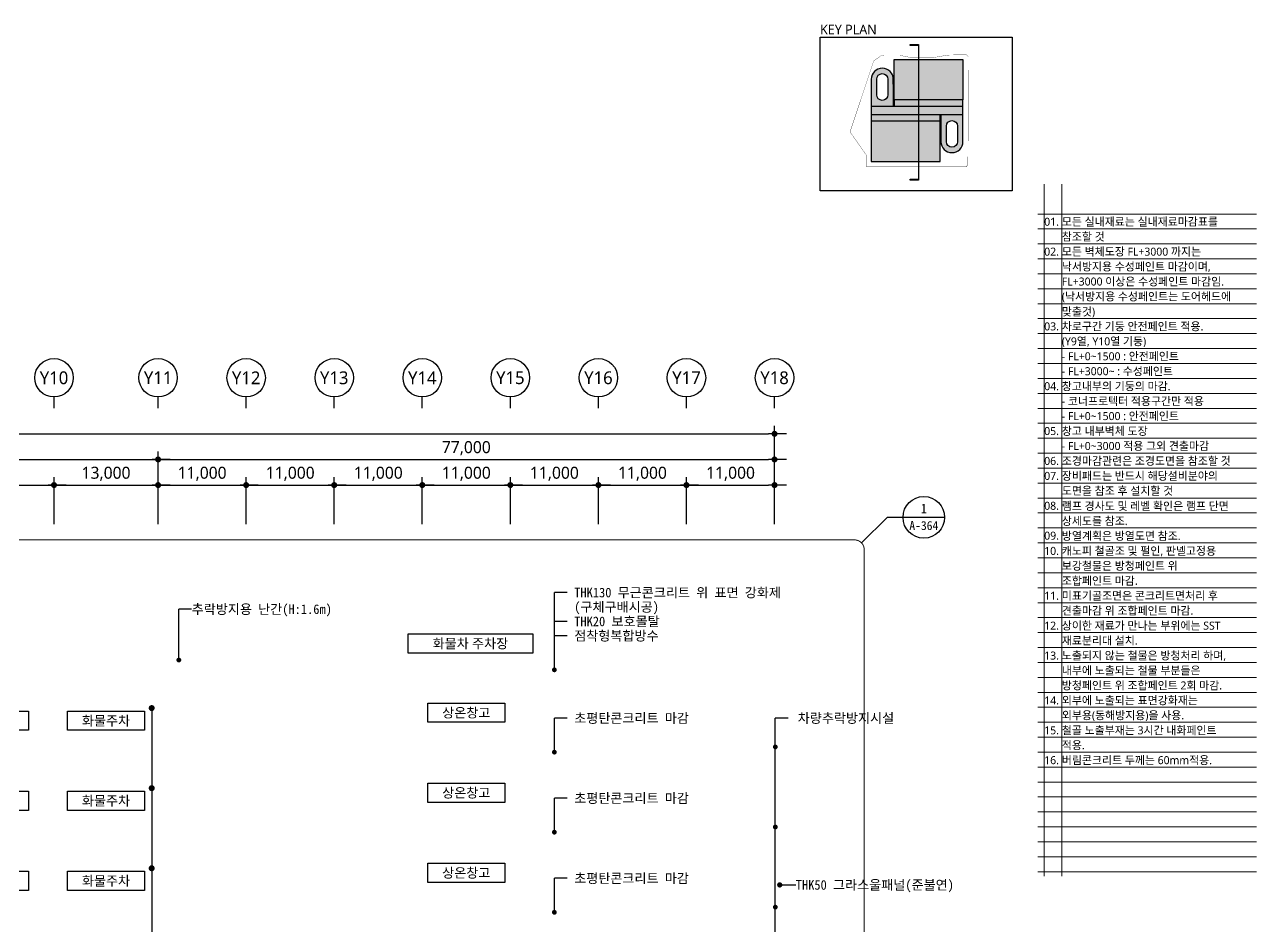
# Model space of a CAD drawing. Header units: millimetres. Extents: x -408440 to 245560, y -226171 to -13195.
# Drawn here: x 91702 to 245560, y -125796 to -13195 of the extents above; entities that cross this region are included whole.
import ezdxf
from ezdxf.enums import TextEntityAlignment as Align

# ---------------------------------------------------------------- set-up
doc = ezdxf.new("R2010")
doc.units = ezdxf.units.MM
doc.header["$LTSCALE"] = 5
doc.header["$MEASUREMENT"] = 0
doc.linetypes.add('DASHDOTX2', pattern=[2, 1, -0.5, 0, -0.5])
doc.linetypes.add('PHANTOM', pattern=[63.5, 31.75, -6.35, 6.35, -6.35, 6.35, -6.35])
doc.layers.get('0').update_dxf_attribs({"linetype": 'CONTINUOUS'})
for name, color, linetype, lineweight in [('A-AXIS-BUBL', 7, 'CONTINUOUS', 25), ('A-BOND-LIN1', 4, 'DASHDOTX2', 25), ('A-DIMS', 7, 'CONTINUOUS', 25), ('A-MKXS-LEAD', 7, 'CONTINUOUS', 25), ('A-MKXS-MAK2', 3, 'DASHDOTX2', 25), ('A-MKXS-TEXT1', 3, 'CONTINUOUS', 25), ('A-MKXS-TEXT2', 7, 'CONTINUOUS', 25), ('A-MKXX-NAME', 3, 'CONTINUOUS', 25), ('A-MKXX-SYMB', 7, 'CONTINUOUS', 25), ('A-XXXX-TXT2', 3, 'CONTINUOUS', 25)]:
    doc.layers.add(name, color=color, linetype=linetype, lineweight=lineweight)
doc.layers.add('A-XXXX-NPLT', color=144, linetype='CONTINUOUS', lineweight=15, plot=False)
doc.layers.add('색상', color=7, linetype='CONTINUOUS')
doc.styles.add('HY울릉도L', font='')
doc.styles.add('돋움체', font='')
doc.styles.add('맑은 고딕', font='malgun.ttf')
doc.styles.add('맑은고딕', font='malgun.ttf')
doc.styles.get('HY울릉도L').set_extended_font_data('HY울릉도L')
doc.styles.get('돋움체').set_extended_font_data('DotumChe')
doc.dimstyles.new('CDIM', dxfattribs={"dimtxt": 3, "dimasz": 1.5, "dimexe": 2, "dimexo": 1, "dimgap": 1, "dimtad": 1, "dimdec": 0, "dimrnd": 0.5, "dimzin": 0, "dimdsep": 32, "dimlunit": 6, "dimtxsty": 'HY울릉도L', "dimblk1": '_CIDOT', "dimblk2": '_CIDOT', "dimsah": 1, "dimcen": 5.5, "dimclrd": 2, "dimclre": 2, "dimclrt": 7, "dimadec": 0, "dimazin": 0, "dimtfac": 1, "dimtdec": 0, "dimtix": 1, "dimtmove": 2, "dimatfit": 1, "dimldrblk": '_CIDOT', "dimfxl": 1, "dimtolj": 1, "dimtzin": 0, "dimlwd": -1, "dimarcsym": 0})

# ---------------------------------------------------------------- blocks, each defined once
blk = doc.blocks.new('_CIDOT')
at = {"color": 0, "linetype": 'ByBlock'}
blk.add_line((2, 0), (-1, 0), dxfattribs=at)
at = {"color": 0, "linetype": 'ByBlock', "const_width": 0.5}
blk.add_lwpolyline([(-0.25, 0, 1), (0.25, 0, 1)], format="xyb", close=True, dxfattribs=at)
blk = doc.blocks.new('*D34')
at = {"layer": 'A-DIMS', "lineweight": -2, "transparency": 16777216}
for p, q in [((79373, -75590), (79373, -69690)), ((95373, -75590), (95373, -69690))]:
    blk.add_line(p, q, dxfattribs=at)
at = {"layer": 'A-DIMS', "transparency": 16777216}
blk.add_line((80123, -70690), (94623, -70690), dxfattribs=at)
at = {"layer": 'A-DIMS', "transparency": 16777216, "xscale": 750, "yscale": 750, "zscale": 750, "rotation": 180}
blk.add_blockref('_CIDOT', (79373, -70690), dxfattribs=at)
at = {"layer": 'A-DIMS', "transparency": 16777216, "xscale": 750, "yscale": 750, "zscale": 750}
blk.add_blockref('_CIDOT', (95373, -70690), dxfattribs=at)
at = {"layer": 'A-DIMS', "color": 3, "transparency": 16777216, "insert": (87373, -69285), "char_height": 1500, "attachment_point": 5, "style": '맑은고딕'}
blk.add_mtext('\\A1;16,000', dxfattribs=at)
blk = doc.blocks.new('*D35')
at = {"layer": 'A-DIMS', "lineweight": -2, "transparency": 16777216}
for p, q in [((95373, -75590), (95373, -69690)), ((108373, -75590), (108373, -69690))]:
    blk.add_line(p, q, dxfattribs=at)
at = {"layer": 'A-DIMS', "transparency": 16777216}
blk.add_line((96123, -70690), (107623, -70690), dxfattribs=at)
at = {"layer": 'A-DIMS', "transparency": 16777216, "xscale": 750, "yscale": 750, "zscale": 750, "rotation": 180}
blk.add_blockref('_CIDOT', (95373, -70690), dxfattribs=at)
at = {"layer": 'A-DIMS', "transparency": 16777216, "xscale": 750, "yscale": 750, "zscale": 750}
blk.add_blockref('_CIDOT', (108373, -70690), dxfattribs=at)
at = {"layer": 'A-DIMS', "color": 3, "transparency": 16777216, "insert": (101873, -69285), "char_height": 1500, "attachment_point": 5, "style": '맑은고딕'}
blk.add_mtext('\\A1;13,000', dxfattribs=at)
blk = doc.blocks.new('*D36')
at = {"layer": 'A-DIMS', "lineweight": -2, "transparency": 16777216}
for p, q in [((108373, -75590), (108373, -69690)), ((119373, -75590), (119373, -69690))]:
    blk.add_line(p, q, dxfattribs=at)
at = {"layer": 'A-DIMS', "transparency": 16777216}
blk.add_line((109123, -70690), (118623, -70690), dxfattribs=at)
at = {"layer": 'A-DIMS', "transparency": 16777216, "xscale": 750, "yscale": 750, "zscale": 750, "rotation": 180}
blk.add_blockref('_CIDOT', (108373, -70690), dxfattribs=at)
at = {"layer": 'A-DIMS', "transparency": 16777216, "xscale": 750, "yscale": 750, "zscale": 750}
blk.add_blockref('_CIDOT', (119373, -70690), dxfattribs=at)
at = {"layer": 'A-DIMS', "color": 3, "transparency": 16777216, "insert": (113873, -69285), "char_height": 1500, "attachment_point": 5, "style": '맑은고딕'}
blk.add_mtext('\\A1;11,000', dxfattribs=at)
blk = doc.blocks.new('*D37')
at = {"layer": 'A-DIMS', "lineweight": -2, "transparency": 16777216}
for p, q in [((119373, -75590), (119373, -69690)), ((130373, -75590), (130373, -69690))]:
    blk.add_line(p, q, dxfattribs=at)
at = {"layer": 'A-DIMS', "transparency": 16777216}
blk.add_line((120123, -70690), (129623, -70690), dxfattribs=at)
at = {"layer": 'A-DIMS', "transparency": 16777216, "xscale": 750, "yscale": 750, "zscale": 750, "rotation": 180}
blk.add_blockref('_CIDOT', (119373, -70690), dxfattribs=at)
at = {"layer": 'A-DIMS', "transparency": 16777216, "xscale": 750, "yscale": 750, "zscale": 750}
blk.add_blockref('_CIDOT', (130373, -70690), dxfattribs=at)
at = {"layer": 'A-DIMS', "color": 3, "transparency": 16777216, "insert": (124873, -69285), "char_height": 1500, "attachment_point": 5, "style": '맑은고딕'}
blk.add_mtext('\\A1;11,000', dxfattribs=at)
blk = doc.blocks.new('*D38')
at = {"layer": 'A-DIMS', "lineweight": -2, "transparency": 16777216}
for p, q in [((130373, -75590), (130373, -69690)), ((141373, -75590), (141373, -69690))]:
    blk.add_line(p, q, dxfattribs=at)
at = {"layer": 'A-DIMS', "transparency": 16777216}
blk.add_line((131123, -70690), (140623, -70690), dxfattribs=at)
at = {"layer": 'A-DIMS', "transparency": 16777216, "xscale": 750, "yscale": 750, "zscale": 750, "rotation": 180}
blk.add_blockref('_CIDOT', (130373, -70690), dxfattribs=at)
at = {"layer": 'A-DIMS', "transparency": 16777216, "xscale": 750, "yscale": 750, "zscale": 750}
blk.add_blockref('_CIDOT', (141373, -70690), dxfattribs=at)
at = {"layer": 'A-DIMS', "color": 3, "transparency": 16777216, "insert": (135873, -69285), "char_height": 1500, "attachment_point": 5, "style": '맑은고딕'}
blk.add_mtext('\\A1;11,000', dxfattribs=at)
blk = doc.blocks.new('*D39')
at = {"layer": 'A-DIMS', "lineweight": -2, "transparency": 16777216}
for p, q in [((141373, -75590), (141373, -69690)), ((152373, -75590), (152373, -69690))]:
    blk.add_line(p, q, dxfattribs=at)
at = {"layer": 'A-DIMS', "transparency": 16777216}
blk.add_line((142123, -70690), (151623, -70690), dxfattribs=at)
at = {"layer": 'A-DIMS', "transparency": 16777216, "xscale": 750, "yscale": 750, "zscale": 750, "rotation": 180}
blk.add_blockref('_CIDOT', (141373, -70690), dxfattribs=at)
at = {"layer": 'A-DIMS', "transparency": 16777216, "xscale": 750, "yscale": 750, "zscale": 750}
blk.add_blockref('_CIDOT', (152373, -70690), dxfattribs=at)
at = {"layer": 'A-DIMS', "color": 3, "transparency": 16777216, "insert": (146873, -69285), "char_height": 1500, "attachment_point": 5, "style": '맑은고딕'}
blk.add_mtext('\\A1;11,000', dxfattribs=at)
blk = doc.blocks.new('*D40')
at = {"layer": 'A-DIMS', "lineweight": -2, "transparency": 16777216}
for p, q in [((152373, -75590), (152373, -69690)), ((163373, -75590), (163373, -69690))]:
    blk.add_line(p, q, dxfattribs=at)
at = {"layer": 'A-DIMS', "transparency": 16777216}
blk.add_line((153123, -70690), (162623, -70690), dxfattribs=at)
at = {"layer": 'A-DIMS', "transparency": 16777216, "xscale": 750, "yscale": 750, "zscale": 750, "rotation": 180}
blk.add_blockref('_CIDOT', (152373, -70690), dxfattribs=at)
at = {"layer": 'A-DIMS', "transparency": 16777216, "xscale": 750, "yscale": 750, "zscale": 750}
blk.add_blockref('_CIDOT', (163373, -70690), dxfattribs=at)
at = {"layer": 'A-DIMS', "color": 3, "transparency": 16777216, "insert": (157873, -69285), "char_height": 1500, "attachment_point": 5, "style": '맑은고딕'}
blk.add_mtext('\\A1;11,000', dxfattribs=at)
blk = doc.blocks.new('*D41')
at = {"layer": 'A-DIMS', "lineweight": -2, "transparency": 16777216}
for p, q in [((163373, -75590), (163373, -69690)), ((174373, -75590), (174373, -69690))]:
    blk.add_line(p, q, dxfattribs=at)
at = {"layer": 'A-DIMS', "transparency": 16777216}
blk.add_line((164123, -70690), (173623, -70690), dxfattribs=at)
at = {"layer": 'A-DIMS', "transparency": 16777216, "xscale": 750, "yscale": 750, "zscale": 750, "rotation": 180}
blk.add_blockref('_CIDOT', (163373, -70690), dxfattribs=at)
at = {"layer": 'A-DIMS', "transparency": 16777216, "xscale": 750, "yscale": 750, "zscale": 750}
blk.add_blockref('_CIDOT', (174373, -70690), dxfattribs=at)
at = {"layer": 'A-DIMS', "color": 3, "transparency": 16777216, "insert": (168873, -69285), "char_height": 1500, "attachment_point": 5, "style": '맑은고딕'}
blk.add_mtext('\\A1;11,000', dxfattribs=at)
blk = doc.blocks.new('*D42')
at = {"layer": 'A-DIMS', "lineweight": -2, "transparency": 16777216}
for p, q in [((174373, -75590), (174373, -69690)), ((185373, -75590), (185373, -69690))]:
    blk.add_line(p, q, dxfattribs=at)
at = {"layer": 'A-DIMS', "transparency": 16777216}
blk.add_line((175123, -70690), (184623, -70690), dxfattribs=at)
at = {"layer": 'A-DIMS', "transparency": 16777216, "xscale": 750, "yscale": 750, "zscale": 750, "rotation": 180}
blk.add_blockref('_CIDOT', (174373, -70690), dxfattribs=at)
at = {"layer": 'A-DIMS', "transparency": 16777216, "xscale": 750, "yscale": 750, "zscale": 750}
blk.add_blockref('_CIDOT', (185373, -70690), dxfattribs=at)
at = {"layer": 'A-DIMS', "color": 3, "transparency": 16777216, "insert": (179873, -69285), "char_height": 1500, "attachment_point": 5, "style": '맑은고딕'}
blk.add_mtext('\\A1;11,000', dxfattribs=at)
blk = doc.blocks.new('*D23')
at = {"layer": 'A-DIMS', "lineweight": -2, "transparency": 16777216}
for p, q in [((-10627, -75590), (-10627, -63290)), ((185373, -75590), (185373, -63290))]:
    blk.add_line(p, q, dxfattribs=at)
at = {"layer": 'A-DIMS', "transparency": 16777216}
blk.add_line((-9877, -64290), (184623, -64290), dxfattribs=at)
at = {"layer": 'A-DIMS', "transparency": 16777216, "xscale": 750, "yscale": 750, "zscale": 750, "rotation": 180}
blk.add_blockref('_CIDOT', (-10627, -64290), dxfattribs=at)
at = {"layer": 'A-DIMS', "transparency": 16777216, "xscale": 750, "yscale": 750, "zscale": 750}
blk.add_blockref('_CIDOT', (185373, -64290), dxfattribs=at)
at = {"layer": 'A-DIMS', "color": 3, "transparency": 16777216, "insert": (87373, -62885), "char_height": 1500, "attachment_point": 5, "style": '맑은고딕'}
blk.add_mtext('\\A1;196,000', dxfattribs=at)
blk = doc.blocks.new('*D25')
at = {"layer": 'A-DIMS', "lineweight": -2, "transparency": 16777216}
for p, q in [((66373, -75590), (66373, -66490)), ((108373, -75590), (108373, -66490))]:
    blk.add_line(p, q, dxfattribs=at)
at = {"layer": 'A-DIMS', "transparency": 16777216}
blk.add_line((67123, -67490), (107623, -67490), dxfattribs=at)
at = {"layer": 'A-DIMS', "transparency": 16777216, "xscale": 750, "yscale": 750, "zscale": 750, "rotation": 180}
blk.add_blockref('_CIDOT', (66373, -67490), dxfattribs=at)
at = {"layer": 'A-DIMS', "transparency": 16777216, "xscale": 750, "yscale": 750, "zscale": 750}
blk.add_blockref('_CIDOT', (108373, -67490), dxfattribs=at)
at = {"layer": 'A-DIMS', "color": 3, "transparency": 16777216, "insert": (87373, -66089), "char_height": 1500, "attachment_point": 5, "style": '맑은고딕'}
blk.add_mtext('\\A1;42,000', dxfattribs=at)
blk = doc.blocks.new('*D26')
at = {"layer": 'A-DIMS', "lineweight": -2, "transparency": 16777216}
for p, q in [((108373, -75590), (108373, -66490)), ((185373, -75590), (185373, -66490))]:
    blk.add_line(p, q, dxfattribs=at)
at = {"layer": 'A-DIMS', "transparency": 16777216}
blk.add_line((109123, -67490), (184623, -67490), dxfattribs=at)
at = {"layer": 'A-DIMS', "transparency": 16777216, "xscale": 750, "yscale": 750, "zscale": 750, "rotation": 180}
blk.add_blockref('_CIDOT', (108373, -67490), dxfattribs=at)
at = {"layer": 'A-DIMS', "transparency": 16777216, "xscale": 750, "yscale": 750, "zscale": 750}
blk.add_blockref('_CIDOT', (185373, -67490), dxfattribs=at)
at = {"layer": 'A-DIMS', "color": 3, "transparency": 16777216, "insert": (146873, -66089), "char_height": 1500, "attachment_point": 5, "style": '맑은고딕'}
blk.add_mtext('\\A1;77,000', dxfattribs=at)
blk = doc.blocks.new('횡단면도_실명')
at = {"layer": 'A-MKXS-LEAD'}
blk.add_line((308668, 77868), (310668, 77868), dxfattribs=at)
at = {"layer": 'A-MKXS-LEAD', "const_width": 320}
blk.add_lwpolyline([(308834, 77885, -1), (308502, 77851, -1)], format="xyb", close=True, dxfattribs=at)
at = {"layer": 'A-MKXX-SYMB'}
for points in [[(277838, 106813), (262237, 106813), (262237, 109213), (277838, 109213)], [(274312, 98175), (264712, 98175), (264712, 100575), (274312, 100575)], [(214813, 97175), (205212, 97175), (205212, 99575), (214813, 99575)], [(229313, 97175), (219712, 97175), (219712, 99575), (229313, 99575)], [(214813, 87175), (205212, 87175), (205212, 89575), (214813, 89575)], [(229313, 87175), (219712, 87175), (219712, 89575), (229313, 89575)], [(274312, 88175), (264712, 88175), (264712, 90575), (274312, 90575)], [(274312, 78175), (264712, 78175), (264712, 80575), (274312, 80575)], [(214813, 77175), (205212, 77175), (205212, 79575), (214813, 79575)], [(229313, 77175), (219712, 77175), (219712, 79575), (229313, 79575)]]:
    blk.add_lwpolyline(points, close=True, dxfattribs=at)
at = {"layer": 'A-MKXS-TEXT1', "style": '돋움체'}
blk.add_text('THK50 그라스울패널(준불연)', height=1200, dxfattribs=at).set_placement((310668, 77868), align=Align.MIDDLE_LEFT)
at = {"layer": 'A-MKXX-NAME', "style": '맑은고딕'}
for s, p in [('화물차 주차장', (270038, 108013)), ('상온창고', (269512, 99375)), ('화물주차', (224513, 98375)), ('상온창고', (269512, 89375)), ('화물주차', (224513, 88375)), ('상온창고', (269512, 79375)), ('화물주차', (224513, 78375))]:
    blk.add_text(s, height=1200, dxfattribs=at).set_placement(p, align=Align.MIDDLE_CENTER)
blk = doc.blocks.new('0624 확대단면 표기-2')
at = {"layer": 'A-MKXS-MAK2', "linetype": 'Continuous'}
for p, q in [((271217, 148698), (267991, 145529)), ((278391, 148698), (271217, 148698))]:
    blk.add_line(p, q, dxfattribs=at)
at = {"layer": 'A-MKXS-MAK2', "ltscale": 1200, "const_width": 120}
blk.add_lwpolyline([(160343, 145880), (267143, 145880, -0.4142136), (268343, 144680), (268343, 43354, -0.4142136), (267143, 42154), (160343, 42154, -0.4142136), (159143, 43354), (159143, 144680, -0.4142136)], format="xyb", close=True, dxfattribs=at)
at = {"layer": 'A-MKXS-MAK2', "linetype": 'Continuous'}
blk.add_circle((275791, 148698), 2600, dxfattribs=at)
at = {"layer": 'A-MKXS-TEXT2', "style": '돋움체'}
for s, height, p in [('1', 1200, (275791, 149800)), ('A-364', 1120, (275791, 147668))]:
    blk.add_text(s, height=height, dxfattribs=at).set_placement(p, align=Align.MIDDLE)
blk = doc.blocks.new('NOTE 단면도')
at = {"layer": 'A-XXXX-TXT2', "style": '맑은 고딕'}
for s, p in [('01.', (7576.5, 4994.8)), ('모든 실내재료는 실내재료마감표를', (7631.5, 4994.8)), ('참조할 것', (7631.5, 4948.1)), ('02.', (7576.5, 4901.4)), ('모든 벽체도장 FL+3000 까지는', (7631.5, 4901.4)), ('낙서방지용 수성페인트 마감이며,', (7631.5, 4854.8)), ('FL+3000 이상은 수성페인트 마감임.', (7631.5, 4808.1)), ('(낙서방지용 수성페인트는 도어헤드에', (7631.5, 4761.4)), ('맞출것) ', (7631.5, 4713.9)), ('03.', (7576.5, 4668.1)), ('차로구간 기둥 안전페인트 적용.', (7631.5, 4668.1)), ('(Y9열, Y10열 기둥)', (7631.5, 4621.4)), ('- FL+0~1500 : 안전페인트', (7631.5, 4574.8)), ('- FL+3000~ : 수성페인트', (7631.5, 4528.1)), ('04.', (7576.5, 4481.4)), ('창고내부의 기둥의 마감.', (7631.5, 4481.4)), ('- 코너프로텍터 적용구간만 적용', (7631.5, 4434.8)), ('- FL+0~1500 : 안전페인트', (7631.5, 4388.1)), ('05.', (7576.5, 4341.4)), ('창고 내부벽체 도장', (7631.5, 4341.4)), ('- FL+0~3000 적용 그외 견출마감', (7631.5, 4294.8)), ('06.', (7576.5, 4248.1)), ('조경마감관련은 조경도면을 참조할 것', (7631.5, 4248.1)), ('07.', (7576.5, 4201.4)), ('장비패드는 반드시 해당설비분야의 ', (7631.5, 4201.4)), ('도면을 참조 후 설치할 것', (7631.5, 4154.8)), ('08.', (7576.5, 4108.1)), ('램프 경사도 및 레벨 확인은 램프 단면', (7631.5, 4107.2)), ('상세도를 참조.', (7631.5, 4060.5)), ('09.', (7576.5, 4014.8)), ('방열계획은 방열도면 참조.', (7631.5, 4013.9)), ('10.', (7576.5, 3967.2)), ('캐노피 철골조 및 펄인, 판넬고정용', (7631.5, 3967.2)), ('보강철물은 방청페인트 위', (7631.5, 3920.5)), ('조합페인트 마감.', (7631.5, 3873.9)), ('11.', (7576.5, 3827.2)), ('미표기골조면은 콘크리트면처리 후', (7631.5, 3827.2)), ('견출마감 위 조합페인트 마감.', (7631.5, 3780.5)), ('12.', (7576.5, 3733.9)), ('상이한 재료가 만나는 부위에는 SST', (7631.5, 3733.9)), ('재료분리대 설치.', (7631.5, 3687.2)), ('노출되지 않는 철물은 방청처리 하며,', (7631.5, 3640.5)), ('13.', (7576.5, 3640.5)), ('내부에 노출되는 철물 부분들은', (7631.5, 3593.9)), ('방청페인트 위 조합페인트 2회 마감. ', (7631.5, 3547.2)), ('14.', (7576.5, 3500.5)), ('외부에 노출되는 표면강화재는', (7631.5, 3500.5)), ('외부용(동해방지용)을 사용.', (7631.5, 3453.9)), ('15.', (7576.5, 3407.2)), ('철골 노출부재는 3시간 내화페인트', (7631.5, 3407.2)), ('적용.', (7631.5, 3360.5)), ('16.', (7576.5, 3313.9)), ('버림콘크리트 두께는 60mm적용.', (7631.5, 3313.9))]:
    blk.add_text(s, height=25, dxfattribs=at).set_placement(p, align=Align.MIDDLE_LEFT)
blk = doc.blocks.new('NOTE(220317)')
at = {"layer": 'A-XXXX-NPLT'}
for p, q in [((1010649.8, 179732.7), (1010649.8, 175412.7)), ((1010759.8, 179732.7), (1010759.8, 175412.7)), ((1010609.8, 179546.1), (1011974.8, 179546.1)), ((1010609.8, 179452.7), (1011974.8, 179452.7)), ((1010609.8, 179359.4), (1011974.8, 179359.4)), ((1010609.8, 179266.1), (1011974.8, 179266.1)), ((1010609.8, 179172.7), (1011974.8, 179172.7)), ((1010609.8, 179079.4), (1011974.8, 179079.4)), ((1010609.8, 178986.1), (1011974.8, 178986.1)), ((1010609.8, 178892.7), (1011974.8, 178892.7)), ((1010609.8, 178799.4), (1011974.8, 178799.4)), ((1010609.8, 178706.1), (1011974.8, 178706.1)), ((1010609.8, 178612.7), (1011974.8, 178612.7)), ((1010609.8, 178519.4), (1011974.8, 178519.4)), ((1010609.8, 178426.1), (1011974.8, 178426.1)), ((1010609.8, 178332.7), (1011974.8, 178332.7)), ((1010609.8, 178239.4), (1011974.8, 178239.4)), ((1010609.8, 178146.1), (1011974.8, 178146.1)), ((1010609.8, 178052.7), (1011974.8, 178052.7)), ((1010609.8, 177959.4), (1011974.8, 177959.4)), ((1010609.8, 177866.1), (1011974.8, 177866.1)), ((1010609.8, 177772.7), (1011974.8, 177772.7)), ((1010609.8, 177679.4), (1011974.8, 177679.4)), ((1010609.8, 177586.1), (1011974.8, 177586.1)), ((1010609.8, 177492.7), (1011974.8, 177492.7)), ((1010609.8, 177399.4), (1011974.8, 177399.4)), ((1010609.8, 177306.1), (1011974.8, 177306.1)), ((1010609.8, 177212.7), (1011974.8, 177212.7)), ((1010609.8, 177119.4), (1011974.8, 177119.4)), ((1010609.8, 177026.1), (1011974.8, 177026.1)), ((1010609.8, 176932.7), (1011974.8, 176932.7)), ((1010609.8, 176839.4), (1011974.8, 176839.4)), ((1010609.8, 176746.1), (1011974.8, 176746.1)), ((1010609.8, 176652.7), (1011974.8, 176652.7)), ((1010609.8, 176559.4), (1011974.8, 176559.4)), ((1010609.8, 176466.1), (1011974.8, 176466.1)), ((1010609.8, 176372.7), (1011974.8, 176372.7)), ((1010609.8, 176279.4), (1011974.8, 176279.4)), ((1010609.8, 176186.1), (1011974.8, 176186.1)), ((1010609.8, 176092.7), (1011974.8, 176092.7)), ((1010609.8, 175999.4), (1011974.8, 175999.4)), ((1010609.8, 175906.1), (1011974.8, 175906.1)), ((1010609.8, 175812.7), (1011974.8, 175812.7)), ((1010609.8, 175719.4), (1011974.8, 175719.4)), ((1010609.8, 175626.1), (1011974.8, 175626.1)), ((1010609.8, 175532.7), (1011974.8, 175532.7)), ((1010609.8, 175439.4), (1011974.8, 175439.4))]:
    blk.add_line(p, q, dxfattribs=at)

msp = doc.modelspace()

# ---------------------------------------------------------------- hatches: boundary and pattern name
at = {"ltscale": 100}
h = msp.add_hatch(color=2, dxfattribs=at)
h.dxf.hatch_style = 1
h.paths.add_polyline_path([(203358.8, -32497.5), (202308.8, -32497.5), (202308.8, -32602.5), (203358.8, -32602.5)])
h.paths.add_polyline_path([(203358.8, -15679.4), (202308.8, -15679.4), (202308.8, -15784.4), (203358.8, -15784.4)])
h = msp.add_hatch(color=253)
h.dxf.hatch_style = 1
h.paths.add_polyline_path([(208902.6, -17538.7), (200298.2, -17538.7), (200298.2, -22588.1), (208902.6, -22588.1)])
h.paths.add_polyline_path([(206064.6, -25238.2), (197460.2, -25238.2), (197460.2, -30287.1), (206064.6, -30287.1)])
at = {"layer": '색상'}
h = msp.add_hatch(color=254, dxfattribs=at)
h.dxf.hatch_style = 1
h.paths.add_polyline_path([(200201.2, -20014.8, 0.41421356), (198830.7, -18644.3, 0.41421356), (197460.2, -20014.8), (197460.2, -20628.9), (197460.2, -23363.5), (200201.2, -23363.5)])
h.paths.add_polyline_path([(198830.7, -22652.4, -0.41421356), (198132.5, -21954.2), (198132.5, -21340), (198132.5, -20693.6), (198132.5, -20014.8, -0.41421356), (198830.7, -19316.6, -0.41421356), (199528.9, -20014.8), (199528.9, -20628.9), (199528.9, -21275.4), (199528.9, -21954.2, -0.41421356)], flags=16)
h.paths.add_polyline_path([(208902.6, -22588.1), (200298.2, -22588.1), (200298.2, -23363.5), (208902.6, -23363.5)])
h.paths.add_polyline_path([(208902.6, -23363.5), (197460.2, -23363.5), (197460.2, -24462.5), (208902.6, -24462.5)])
h.paths.add_polyline_path([(206064.6, -24462.5), (197460.2, -24462.5), (197460.2, -25238.2), (206064.6, -25238.2)])
h.paths.add_polyline_path([(208902.6, -24462.5), (206161.6, -24462.5), (206161.6, -26485.9), (206161.6, -27811.2, 0.41421356), (207532.1, -29181.7, 0.41421356), (208902.6, -27811.2), (208902.6, -27132.4), (208902.6, -26485.9)])
h.paths.add_polyline_path([(208230.3, -25871.8), (208230.3, -26485.9), (208230.3, -27132.4), (208230.3, -27811.2, -0.41421356), (207532.1, -28509.3, -0.41421356), (206833.9, -27811.2), (206833.9, -27197), (206833.9, -26550.5), (206833.9, -25871.8, -0.41421356), (207532.1, -25173.6, -0.41421356)], flags=16)

# ---------------------------------------------------------------- linework, layer by layer
for p, q in [((197460.2, -20014.8), (197460.2, -20628.9)), ((197460.2, -20628.9), (197460.2, -25238.2)), ((200201.2, -20014.8), (200201.2, -23363.5)), ((200201.2, -20628.9), (200201.2, -20014.8)), ((200298.2, -22588.1), (200298.2, -23363.5)), ((208902.6, -26485.9), (208902.6, -22588.1)), ((197460.2, -23363.5), (208902.6, -23363.5)), ((208902.6, -24462.5), (197460.2, -24462.5)), ((206064.6, -25238.2), (206064.6, -24462.5)), ((206161.6, -24462.5), (206161.6, -26485.9)), ((206161.6, -26485.9), (206161.6, -27811.2)), ((208902.6, -27132.4), (208902.6, -26485.9)), ((208902.6, -27811.2), (208902.6, -27132.4)), ((95372.5, -61090), (95372.5, -59690)), ((108372.5, -61090), (108372.5, -59690)), ((119372.5, -61090), (119372.5, -59690)), ((130372.5, -61090), (130372.5, -59690)), ((141372.5, -61090), (141372.5, -59690)), ((152372.5, -61090), (152372.5, -59690)), ((163372.5, -61090), (163372.5, -59690)), ((174372.5, -61090), (174372.5, -59690)), ((185372.5, -61090), (185372.5, -59690))]:
    msp.add_line(p, q)
at = {"ltscale": 100}
msp.add_lwpolyline([(215060, -14760), (215060, -33960), (191060, -33960), (191060, -14760)], close=True, dxfattribs=at)
at = {"color": 2, "ltscale": 100}
msp.add_lwpolyline([(203358.8, -15784.4), (202308.8, -15784.4), (202308.8, -15679.4), (203358.8, -15679.4), (203358.8, -32602.5), (202308.8, -32602.5), (202308.8, -32497.5), (203358.8, -32497.5)], dxfattribs=at)
for points in [[(200298.2, -17538.7), (208902.6, -17538.7), (208902.6, -22588.1), (200298.2, -22588.1)], [(197460.2, -30287.1), (206064.6, -30287.1), (206064.6, -25238.2), (197460.2, -25238.2)]]:
    msp.add_lwpolyline(points, close=True)
for points in [[(199528.9, -20014.8), (199528.9, -20628.9), (199528.9, -21275.4), (199528.9, -21954.2, -0.41421356), (198830.7, -22652.4, -0.41421356), (198132.5, -21954.2), (198132.5, -21340), (198132.5, -20693.6), (198132.5, -20014.8, -0.41421356), (198830.7, -19316.6, -0.41421356), (199528.9, -20014.8)], [(208230.3, -25871.8), (208230.3, -26485.9), (208230.3, -27132.4), (208230.3, -27811.2, -0.41421356), (207532.1, -28509.3, -0.41421356), (206833.9, -27811.2), (206833.9, -27197), (206833.9, -26550.5), (206833.9, -25871.8, -0.41421356), (207532.1, -25173.6, -0.41421356), (208230.3, -25871.8)]]:
    msp.add_lwpolyline(points, format="xyb", close=True)
for centre, start, end in [((198830.7, -20014.8), 90, 180), ((198830.7, -20014.8), 0, 90), ((207532.1, -27811.2), 180, 270), ((207532.1, -27811.2), 270, 0)]:
    msp.add_arc(centre, 1370.5, start, end)
at = {"layer": 'A-AXIS-BUBL', "ltscale": 0.2}
for centre in [(95372.5, -57290), (108372.5, -57290), (119372.5, -57290), (130372.5, -57290), (141372.5, -57290), (152372.5, -57290), (163372.5, -57290), (174372.5, -57290), (185372.5, -57290)]:
    msp.add_circle(centre, 2400, dxfattribs=at)
at = {"layer": 'A-BOND-LIN1', "color": 1, "linetype": 'PHANTOM', "ltscale": 50, "const_width": 32.3}
msp.add_lwpolyline([(196124.9, -22640.6), (197762.2, -17732.1), (198654.2, -17090.9), (199089.9, -17025.8), (199862.8, -17031.6), (200486.4, -17028.4), (201030.6, -17028.2), (201930.1, -17210.4), (202289.7, -17283.2), (205318.5, -17288.6), (205803.7, -17205.2), (206474.3, -17087.6), (206981.5, -16994.4), (209348.7, -16950.6), (209581.5, -17185.2), (209581.1, -17251.5), (209580.6, -17339.8), (209579.2, -17578), (209568.8, -22643.8), (209530, -30714.6), (209299, -30941.7), (196865.3, -30941.7), (196855.5, -29508.5), (194803.4, -26585), (195647.4, -24056.8), (196003.5, -22989.9), (196120.4, -22640.7)], close=True, dxfattribs=at)
at = {"layer": 'A-MKXS-LEAD'}
for p, q in [((157872.5, -93760.7), (157872.5, -84110.7)), ((159472.5, -84110.7), (157872.5, -84110.7)), ((110962.9, -92540), (110962.9, -86190)), ((112562.9, -86190), (110962.9, -86190)), ((159472.5, -87710.7), (157872.5, -87710.7)), ((159472.5, -89510.7), (157872.5, -89510.7)), ((107572.5, -98540), (107572.5, -185887.9)), ((157872.5, -104040), (157872.5, -99790)), ((159472.5, -99790), (157872.5, -99790)), ((185472.5, -163320.1), (185472.5, -99790)), ((187072.5, -99790), (185472.5, -99790)), ((157872.5, -114040), (157872.5, -109790)), ((159472.5, -109790), (157872.5, -109790)), ((157872.5, -124040), (157872.5, -119790)), ((159472.5, -119790), (157872.5, -119790))]:
    msp.add_line(p, q, dxfattribs=at)
for points, const_width in [([(110812.9, -92540, 1), (111112.9, -92540, 1)], 300), ([(157722.5, -93760.7, 1), (158022.5, -93760.7, 1)], 300), ([(107385, -98540, -1), (107760, -98540, -1)], 375), ([(157722.5, -104040, 1), (158022.5, -104040, 1)], 300), ([(185622.5, -103390, -1), (185322.5, -103390, -1)], 300), ([(107385, -108540, -1), (107760, -108540, -1)], 375), ([(157722.5, -114040, 1), (158022.5, -114040, 1)], 300), ([(185622.5, -113390, -1), (185322.5, -113390, -1)], 300), ([(107385, -118540, -1), (107760, -118540, -1)], 375), ([(157722.5, -124040, 1), (158022.5, -124040, 1)], 300), ([(185622.5, -123390, -1), (185322.5, -123390, -1)], 300)]:
    msp.add_lwpolyline(points, format="xyb", close=True, dxfattribs=dict(at, const_width=const_width))

# ---------------------------------------------------------------- block references
at = {"xscale": 19.99999985044256, "yscale": 19.99999985044256, "zscale": 19.99999985044256}
msp.add_blockref('NOTE(220317)', (-19993936.1, -3627764.5), dxfattribs=at)
for name, p in [('0624 확대단면 표기-2', (-71770, -223420)), ('횡단면도_실명', (-122645.4, -198490))]:
    msp.add_blockref(name, p)
at = {"layer": 'A-XXXX-TXT2', "xscale": 39.99999970088512, "yscale": 39.99999970088512, "zscale": 39.99999970088512}
msp.add_blockref('NOTE 단면도', (-84000, -237600), dxfattribs=at)

# ---------------------------------------------------------------- texts
at = {"ltscale": 100, "style": '맑은고딕'}
msp.add_text('KEY PLAN', height=1200, dxfattribs=at).set_placement((191060, -14760), align=Align.BOTTOM_LEFT)
at = {"layer": 'A-MKXS-TEXT1', "style": '돋움체'}
for s, p in [('THK130 무근콘크리트 위 표면 강화제', (160350.1, -84110.7)), ('추락방지용 난간(H:1.6m)', (112562.9, -86190)), ('(구체구배시공)', (160350.1, -85910.7)), ('THK20 보호몰탈', (160350.1, -87710.7)), ('점착형복합방수', (160350.1, -89510.7)), ('초평탄콘크리트 마감', (160350.1, -99790)), ('초평탄콘크리트 마감', (160350.1, -109790)), ('초평탄콘크리트 마감', (160350.1, -119790))]:
    msp.add_text(s, height=1200, dxfattribs=at).set_placement(p, align=Align.MIDDLE_LEFT)
msp.add_text('차량추락방지시설', height=1200, dxfattribs=at).set_placement((200320.4, -99790), align=Align.MIDDLE_RIGHT)
at = {"layer": 'A-XXXX-TXT2', "ltscale": 0.2, "style": '맑은고딕'}
for s, p in [('Y10', (95372.5, -57290)), ('Y11', (108372.5, -57290)), ('Y12', (119372.5, -57290)), ('Y13', (130372.5, -57290)), ('Y14', (141372.5, -57290)), ('Y15', (152372.5, -57290)), ('Y16', (163372.5, -57290)), ('Y17', (174372.5, -57290)), ('Y18', (185372.5, -57290))]:
    msp.add_text(s, height=1600, dxfattribs=at).set_placement(p, align=Align.MIDDLE)

# ---------------------------------------------------------------- dimensions: what is measured, and where the dimension line sits
at = {"layer": 'A-DIMS'}
for p1, p2, distance, picture, middle in [((-10627.5, -76090), (185372.5, -76090), 11800, '*D23', (87372.5, -62885.1)), ((66372.5, -76090), (108372.5, -76090), 8600, '*D25', (87372.5, -66089.2)), ((108372.5, -76090), (185372.5, -76090), 8600, '*D26', (146872.5, -66089.2)), ((79372.5, -76090), (95372.5, -76090), 5400, '*D34', (87372.5, -69285.1)), ((95372.5, -76090), (108372.5, -76090), 5400, '*D35', (101872.5, -69285.1)), ((108372.5, -76090), (119372.5, -76090), 5400, '*D36', (113872.5, -69285.1)), ((119372.5, -76090), (130372.5, -76090), 5400, '*D37', (124872.5, -69285.1)), ((130372.5, -76090), (141372.5, -76090), 5400, '*D38', (135872.5, -69285.1)), ((141372.5, -76090), (152372.5, -76090), 5400, '*D39', (146872.5, -69285.1)), ((152372.5, -76090), (163372.5, -76090), 5400, '*D40', (157872.5, -69285.1)), ((163372.5, -76090), (174372.5, -76090), 5400, '*D41', (168872.5, -69285.1)), ((174372.5, -76090), (185372.5, -76090), 5400, '*D42', (179872.5, -69285.1))]:
    dim = msp.add_aligned_dim(p1=p1, p2=p2, distance=distance, dimstyle='CDIM', override={"dimscale": 500, "dimtxsty": '맑은고딕', "dimclrd": 256, "dimclre": 256, "dimclrt": 3}, dxfattribs=at)
    dim.commit()
    dim.dimension.update_dxf_attribs({"geometry": picture, "text_midpoint": middle})

doc.saveas('drawing.dxf')
